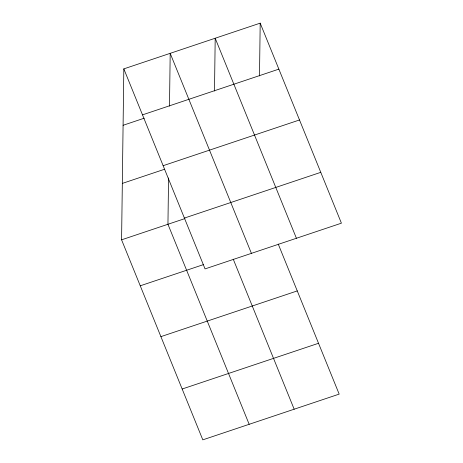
<?xml version="1.0" encoding="UTF-8"?>
<svg xmlns="http://www.w3.org/2000/svg" width="463" height="463" viewBox="0 0 463 463"><rect width="100%" height="100%" fill="white"/><g stroke="black" fill="none" stroke-linecap="round" stroke-linejoin="round"><path stroke-width="0.69" d="M278.246 244.088L339.171 394.123L202.806 439.85L121.584 239.822L123.829 68.877L260.194 23.15L341.416 223.178L205.051 268.905L123.829 68.877M168.555 177.989L167.947 224.277L249.169 424.305M169.499 106.125L170.193 53.332L251.415 253.359M214.502 91.037L215.197 38.238L296.418 238.266M259.5 75.944L260.194 23.15M142.506 114.859L278.865 69.132M123.089 125.288L144.224 118.204M163.144 165.696L299.509 119.969M122.325 183.412L164.596 169.238M184.413 218.073L320.772 172.34M121.584 239.822L184.992 218.559M140.254 285.804L203.662 264.541M160.898 336.642L297.258 290.914M182.162 389.013L318.527 343.286M233.248 259.182L294.167 409.211"/></g></svg>
